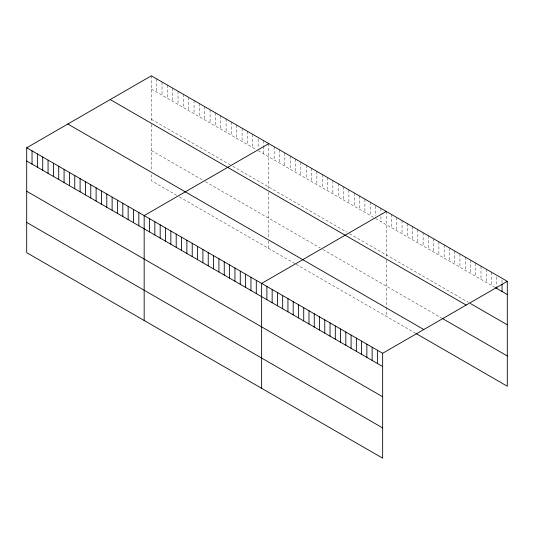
<?xml version="1.0" encoding="UTF-8"?>
<svg xmlns="http://www.w3.org/2000/svg" width="534" height="534" viewBox="0 0 534 534"><rect width="100%" height="100%" fill="white"/><g stroke="black" fill="none" stroke-linecap="round" stroke-linejoin="round"><path stroke-width="0.4" stroke-dasharray="2.67 2" d="M151.342 89.044L256.126 149.547M258.129 150.701L373.593 217.365M375.596 218.519L494.804 287.339M151.342 119.296L230.101 164.766M232.771 166.308L346.9 232.197M349.57 233.738L468.492 302.404M151.342 150.461L202.733 180.132M205.403 181.673L320.2 247.95M322.87 249.491L441.525 317.997M176.707 195.357L151.342 180.712L151.342 174.665M179.377 196.899L295.509 263.943M296.176 264.33L415.218 333.056M502.04 279.936L502.04 283.247M496.774 276.899L496.774 285.997M491.514 272.207L491.514 285.443M486.254 269.169L486.254 282.406M480.987 266.132L480.987 279.369M475.727 263.095L475.727 276.332M470.467 260.058L470.467 273.288M465.207 257.021L465.207 270.251M459.941 253.984L459.941 267.214M454.681 250.94L454.681 264.176M449.421 247.903L449.421 261.139M444.154 244.866L444.154 258.102M438.895 241.829L438.895 255.065M433.635 238.791L433.635 252.028M428.368 235.754L428.368 248.984M423.108 232.717L423.108 245.947M417.848 229.68L417.848 242.91M412.582 226.636L412.582 239.873M407.322 223.599L407.322 236.836M402.062 220.562L402.062 233.799M396.802 217.525L396.802 230.761M391.535 214.488L391.535 227.724M386.276 211.451L386.276 257.902M386.276 260.125L386.276 306.516M386.276 307.277L386.276 316.348M380.936 208.367L380.936 213.326M380.936 216.637L380.936 221.603M375.596 206.111L375.596 216.036M370.256 202.199L370.256 215.436M364.916 199.122L364.916 212.352M359.576 196.038L359.576 209.268M354.242 192.954L354.242 206.184M348.902 189.87L348.902 203.107M343.562 186.787L343.562 200.023M338.222 183.703L338.222 196.939M332.882 180.626L332.882 193.855M327.542 177.542L327.542 190.772M322.202 174.458L322.202 187.694M316.862 171.374L316.862 184.61M311.522 168.29L311.522 181.527M306.182 165.213L306.182 178.443M300.849 162.129L300.849 175.359M295.509 159.045L295.509 172.275M290.169 155.961L290.169 169.198M284.829 152.878L284.829 166.114M279.489 149.8L279.489 163.03M274.149 146.716L274.149 159.946M268.809 143.633L268.809 189.343M268.809 192.307L268.809 237.944M268.809 240.968L268.809 248.53M263.469 140.549L263.469 145.515M263.469 146.336L263.469 153.785M258.129 139.12L258.129 148.218M252.789 134.381L252.789 147.618M247.456 131.304L247.456 144.534M242.116 128.22L242.116 141.45M236.776 125.136L236.776 138.373M231.436 122.052L231.436 135.289M226.096 118.969L226.096 132.205M220.756 115.891L220.756 129.121M215.416 112.807L215.416 126.037M210.076 109.724L210.076 122.953M204.736 106.64L204.736 119.876M199.402 103.556L199.402 116.792M194.062 100.472L194.062 113.709M188.722 97.395L188.722 110.625M183.382 94.311L183.382 107.541M178.042 91.227L178.042 104.464M172.702 88.143L172.702 101.38M167.362 85.06L167.362 98.296M162.022 81.982L162.022 95.212M156.682 78.898L156.682 92.128M151.342 75.815L151.342 122.266M151.342 124.489L151.342 170.88"/><path stroke-width="0.8" d="M26.7 147.778L382.658 353.288L382.658 458.185L26.7 252.675L26.7 147.778L151.342 75.815L507.3 281.325L507.3 386.222L415.873 333.436M268.809 143.633L144.167 215.596L144.167 320.493M386.276 211.451L261.633 283.414L261.633 388.311M382.658 353.288L507.3 281.325M495.459 287.719L507.3 294.554M470.467 303.539L507.3 324.805M110.211 99.564L466.169 305.068M442.185 318.377L507.3 355.971M67.831 124.028L423.789 329.538M26.7 161.008L382.658 366.518M26.7 191.259L382.658 396.769M26.7 222.424L382.658 427.934M502.04 284.075L502.04 291.517M496.774 286.825L496.774 288.48M377.391 350.251L377.391 363.48M372.131 347.207L372.131 360.443M366.871 344.17L366.871 357.406M361.605 341.133L361.605 354.369M356.345 338.095L356.345 351.332M351.085 335.058L351.085 348.288M345.818 332.021L345.818 345.251M340.558 328.984L340.558 342.214M335.299 325.947L335.299 339.177M330.039 322.903L330.039 336.14M324.772 319.866L324.772 333.103M319.512 316.829L319.512 330.065M314.252 313.792L314.252 327.028M308.986 310.755L308.986 323.991M303.726 307.717L303.726 320.947M298.466 304.68L298.466 317.91M293.199 301.643L293.199 314.873M287.939 298.599L287.939 311.836M282.68 295.562L282.68 308.799M277.413 292.525L277.413 305.762M272.153 289.488L272.153 302.725M266.893 286.451L266.893 299.687M256.293 280.33L256.293 293.567M250.953 277.246L250.953 290.483M245.613 274.162L245.613 287.399M240.273 271.085L240.273 284.315M234.933 268.001L234.933 281.231M229.593 264.917L229.593 278.147M224.253 261.834L224.253 275.07M218.913 258.75L218.913 271.986M213.573 255.666L213.573 268.902M208.24 252.589L208.24 265.819M202.9 249.505L202.9 262.735M197.56 246.421L197.56 259.657M192.22 243.337L192.22 256.574M186.88 240.253L186.88 253.49M181.54 237.176L181.54 250.406M176.2 234.092L176.2 247.322M170.86 231.008L170.86 244.238M165.52 227.925L165.52 241.161M160.18 224.841L160.18 238.077M154.847 221.764L154.847 234.993M149.507 218.68L149.507 231.91M138.827 212.512L138.827 225.748M133.487 209.428L133.487 222.665M128.147 206.344L128.147 219.581M122.807 203.267L122.807 216.497M117.467 200.183L117.467 213.413M112.127 197.099L112.127 210.329M106.787 194.016L106.787 207.252M101.453 190.932L101.453 204.168M96.113 187.855L96.113 201.084M90.773 184.771L90.773 198.001M85.433 181.687L85.433 194.917M80.093 178.603L80.093 191.839M74.753 175.519L74.753 188.756M69.413 172.435L69.413 185.672M64.073 169.358L64.073 182.588M58.733 166.274L58.733 179.504M53.393 163.19L53.393 176.427M48.06 160.107L48.06 173.343M42.72 157.023L42.72 170.259M37.38 153.946L37.38 167.175M32.04 150.862L32.04 164.092"/></g></svg>
